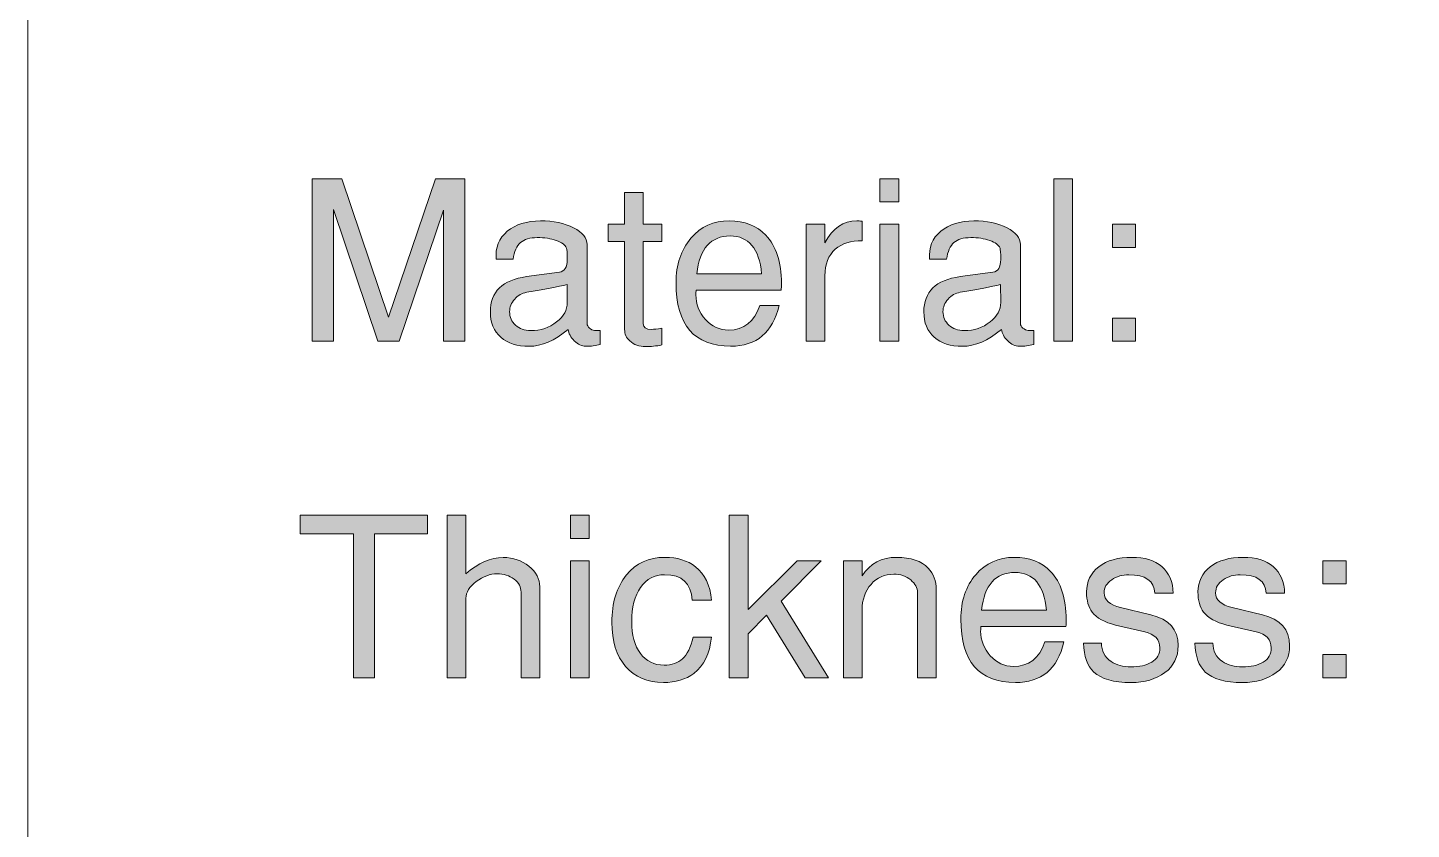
# Model space of a CAD drawing. Header units: inches. Extents: x 0.97 to 4.81, y -5.05 to -0.68.
# Drawn here: x 0.969 to 2.004, y -2.008 to -1.409 of the extents above; entities that cross this region are included whole.
import ezdxf

# ---------------------------------------------------------------- set-up
doc = ezdxf.new("R2010")
doc.units = ezdxf.units.IN
doc.header["$MEASUREMENT"] = 0
doc.layers.add('Layer 1', color=7, linetype='Continuous')

# ---------------------------------------------------------------- blocks, each defined once
blk = doc.blocks.new('block 3')
at = {"layer": 'Layer 1', "color": 7, "lineweight": 5, "true_color": 0xffffff}
blk.add_lwpolyline([(3.5495, -0.6803), (0.9695, -0.6803), (0.9695, -2.7914), (3.5495, -2.7914)], dxfattribs=at)
blk = doc.blocks.new('block 2')
at = {"layer": 'Layer 1'}
blk.add_blockref('block 3', (0, 0), dxfattribs=at)
blk = doc.blocks.new('block 25')
at = {"layer": 'Layer 1', "true_color": 0xed1f24}
h = blk.add_hatch(color=240, dxfattribs=at)
h.dxf.hatch_style = 2
h.paths.add_polyline_path([(1.2965, -1.643), (1.2805, -1.643), (1.2805, -1.545), (1.2474, -1.643), (1.2314, -1.643), (1.1982, -1.5445), (1.1982, -1.643), (1.1822, -1.643), (1.1822, -1.5215), (1.2044, -1.5215), (1.2394, -1.625), (1.2744, -1.5215), (1.2965, -1.5215)])
h = blk.add_hatch(color=240, dxfattribs=at)
h.dxf.hatch_style = 2
h.paths.add_polyline_path([(1.6209, -1.5388), (1.6069, -1.5388), (1.6069, -1.5215), (1.6209, -1.5215)])
h.paths.add_polyline_path([(1.6209, -1.643), (1.6069, -1.643), (1.6069, -1.5555), (1.6209, -1.5555)])
h = blk.add_hatch(color=240, dxfattribs=at)
h.dxf.hatch_style = 2
h.paths.add_polyline_path([(1.7509, -1.643), (1.7369, -1.643), (1.7369, -1.5215), (1.7509, -1.5215)])
h = blk.add_hatch(color=240, dxfattribs=at)
h.dxf.hatch_style = 2
edge = h.paths.add_edge_path()
edge.add_spline(control_points=[(1.4437, -1.6458), (1.4396, -1.6466), (1.4356, -1.647), (1.4317, -1.647), (1.4268, -1.647), (1.4229, -1.6456), (1.4199, -1.6428), (1.4172, -1.6404), (1.4159, -1.6375), (1.4159, -1.6343), (1.4159, -1.6343), (1.4159, -1.5683), (1.4159, -1.5683), (1.4159, -1.5683), (1.4037, -1.5683), (1.4037, -1.5683), (1.4037, -1.5683), (1.4037, -1.5555), (1.4037, -1.5555), (1.4037, -1.5555), (1.4159, -1.5555), (1.4159, -1.5555), (1.4159, -1.5555), (1.4159, -1.5318), (1.4159, -1.5318), (1.4159, -1.5318), (1.4299, -1.5318), (1.4299, -1.5318), (1.4299, -1.5318), (1.4299, -1.5555), (1.4299, -1.5555), (1.4299, -1.5555), (1.4437, -1.5555), (1.4437, -1.5555), (1.4437, -1.5555), (1.4437, -1.5683), (1.4437, -1.5683), (1.4437, -1.5683), (1.4299, -1.5683), (1.4299, -1.5683), (1.4299, -1.5683), (1.4299, -1.63), (1.4299, -1.63), (1.4299, -1.6328), (1.4319, -1.6341), (1.436, -1.6341), (1.4377, -1.6341), (1.4403, -1.6339), (1.4437, -1.6333), (1.4437, -1.6333), (1.4437, -1.6458), (1.4437, -1.6458)], knot_values=[0, 0, 0, 0, 1, 1, 1, 2, 2, 2, 3, 3, 3, 4, 4, 4, 5, 5, 5, 6, 6, 6, 7, 7, 7, 8, 8, 8, 9, 9, 9, 10, 10, 10, 11, 11, 11, 12, 12, 12, 13, 13, 13, 14, 14, 14, 15, 15, 15, 16, 16, 16, 17, 17, 17, 17], degree=3, periodic=1)
h = blk.add_hatch(color=240, dxfattribs=at)
h.dxf.hatch_style = 2
edge = h.paths.add_edge_path()
edge.add_spline(control_points=[(1.3977, -1.6454), (1.3943, -1.6463), (1.3907, -1.6468), (1.3869, -1.6468), (1.3839, -1.6468), (1.381, -1.6455), (1.3783, -1.6427), (1.3756, -1.64), (1.374, -1.6372), (1.3737, -1.6341), (1.3636, -1.6426), (1.3538, -1.6468), (1.3444, -1.6468), (1.3356, -1.6468), (1.3286, -1.6445), (1.3234, -1.64), (1.3181, -1.6354), (1.3155, -1.6291), (1.3155, -1.6211), (1.3155, -1.606), (1.3246, -1.5972), (1.3426, -1.5947), (1.3426, -1.5947), (1.3672, -1.5914), (1.3672, -1.5914), (1.3711, -1.5908), (1.373, -1.5876), (1.373, -1.5819), (1.373, -1.577), (1.3729, -1.5741), (1.3725, -1.5733), (1.3715, -1.571), (1.369, -1.5691), (1.3648, -1.5677), (1.3607, -1.5662), (1.3559, -1.5655), (1.3506, -1.5655), (1.3451, -1.5655), (1.3409, -1.5667), (1.3381, -1.5692), (1.3352, -1.5717), (1.3334, -1.5759), (1.3325, -1.5817), (1.3325, -1.5817), (1.3199, -1.5817), (1.3199, -1.5817), (1.3191, -1.573), (1.3219, -1.566), (1.3282, -1.5608), (1.3345, -1.5556), (1.3428, -1.553), (1.3529, -1.553), (1.3627, -1.553), (1.3709, -1.5547), (1.3777, -1.5582), (1.3845, -1.5616), (1.3879, -1.5658), (1.3879, -1.5707), (1.3879, -1.5707), (1.3879, -1.6298), (1.3879, -1.6298), (1.3879, -1.631), (1.3885, -1.6322), (1.3896, -1.6332), (1.3908, -1.6341), (1.3921, -1.6348), (1.3935, -1.635), (1.3946, -1.6351), (1.396, -1.6351), (1.3977, -1.635), (1.3977, -1.635), (1.3977, -1.6454), (1.3977, -1.6454)], knot_values=[0, 0, 0, 0, 1, 1, 1, 2, 2, 2, 3, 3, 3, 4, 4, 4, 5, 5, 5, 6, 6, 6, 7, 7, 7, 8, 8, 8, 9, 9, 9, 10, 10, 10, 11, 11, 11, 12, 12, 12, 13, 13, 13, 14, 14, 14, 15, 15, 15, 16, 16, 16, 17, 17, 17, 18, 18, 18, 19, 19, 19, 20, 20, 20, 21, 21, 21, 22, 22, 22, 23, 23, 23, 24, 24, 24, 24], degree=3, periodic=1)
edge = h.paths.add_edge_path()
edge.add_spline(control_points=[(1.373, -1.614), (1.373, -1.614), (1.3729, -1.6005), (1.3729, -1.6005), (1.3662, -1.6024), (1.3561, -1.6043), (1.3427, -1.6064), (1.3392, -1.607), (1.3362, -1.6088), (1.3337, -1.6115), (1.3311, -1.6143), (1.3299, -1.6175), (1.3299, -1.6209), (1.3299, -1.6249), (1.3314, -1.6283), (1.3343, -1.631), (1.3373, -1.6336), (1.3411, -1.635), (1.3457, -1.635), (1.3532, -1.635), (1.3596, -1.6329), (1.3651, -1.6286), (1.3705, -1.6244), (1.3731, -1.6195), (1.373, -1.614)], knot_values=[0, 0, 0, 0, 1, 1, 1, 2, 2, 2, 3, 3, 3, 4, 4, 4, 5, 5, 5, 6, 6, 6, 7, 7, 7, 8, 8, 8, 8], degree=3, periodic=1)
h = blk.add_hatch(color=240, dxfattribs=at)
h.dxf.hatch_style = 2
edge = h.paths.add_edge_path()
edge.add_spline(control_points=[(1.5332, -1.5997), (1.5332, -1.6018), (1.5331, -1.6035), (1.533, -1.6048), (1.533, -1.6048), (1.4694, -1.6048), (1.4694, -1.6048), (1.4693, -1.6056), (1.4692, -1.6067), (1.4692, -1.6082), (1.4692, -1.6152), (1.4716, -1.6213), (1.4764, -1.6267), (1.4813, -1.632), (1.487, -1.6347), (1.4936, -1.6347), (1.5052, -1.6347), (1.513, -1.6285), (1.5171, -1.6163), (1.5171, -1.6163), (1.5314, -1.6163), (1.5314, -1.6163), (1.5267, -1.6365), (1.5146, -1.6467), (1.4952, -1.6467), (1.468, -1.6467), (1.4544, -1.6309), (1.4544, -1.5993), (1.4544, -1.5858), (1.4581, -1.5747), (1.4655, -1.566), (1.473, -1.5573), (1.4825, -1.553), (1.4942, -1.553), (1.5056, -1.553), (1.5148, -1.5565), (1.5215, -1.5637), (1.5292, -1.5718), (1.5331, -1.5838), (1.5332, -1.5997)], knot_values=[0, 0, 0, 0, 1, 1, 1, 2, 2, 2, 3, 3, 3, 4, 4, 4, 5, 5, 5, 6, 6, 6, 7, 7, 7, 8, 8, 8, 9, 9, 9, 10, 10, 10, 11, 11, 11, 12, 12, 12, 13, 13, 13, 13], degree=3, periodic=1)
edge = h.paths.add_edge_path()
edge.add_spline(control_points=[(1.5184, -1.5925), (1.5166, -1.5737), (1.5087, -1.5643), (1.4948, -1.5643), (1.4803, -1.5643), (1.472, -1.5737), (1.4699, -1.5925), (1.4699, -1.5925), (1.5184, -1.5925), (1.5184, -1.5925)], knot_values=[0, 0, 0, 0, 1, 1, 1, 2, 2, 2, 3, 3, 3, 3], degree=3, periodic=1)
h = blk.add_hatch(color=240, dxfattribs=at)
h.dxf.hatch_style = 2
edge = h.paths.add_edge_path()
edge.add_spline(control_points=[(1.5937, -1.5678), (1.5851, -1.5678), (1.5784, -1.5699), (1.5735, -1.5742), (1.5683, -1.5788), (1.5657, -1.5854), (1.5657, -1.594), (1.5657, -1.594), (1.5657, -1.643), (1.5657, -1.643), (1.5657, -1.643), (1.5517, -1.643), (1.5517, -1.643), (1.5517, -1.643), (1.5517, -1.5555), (1.5517, -1.5555), (1.5517, -1.5555), (1.5657, -1.5555), (1.5657, -1.5555), (1.5657, -1.5555), (1.5657, -1.5695), (1.5657, -1.5695), (1.5713, -1.5585), (1.5793, -1.553), (1.5897, -1.553), (1.5906, -1.553), (1.5919, -1.5531), (1.5937, -1.5533), (1.5937, -1.5533), (1.5937, -1.5678), (1.5937, -1.5678)], knot_values=[0, 0, 0, 0, 1, 1, 1, 2, 2, 2, 3, 3, 3, 4, 4, 4, 5, 5, 5, 6, 6, 6, 7, 7, 7, 8, 8, 8, 9, 9, 9, 10, 10, 10, 10], degree=3, periodic=1)
h = blk.add_hatch(color=240, dxfattribs=at)
h.dxf.hatch_style = 2
edge = h.paths.add_edge_path()
edge.add_spline(control_points=[(1.7219, -1.6454), (1.7184, -1.6463), (1.7148, -1.6468), (1.711, -1.6468), (1.708, -1.6468), (1.7052, -1.6455), (1.7024, -1.6427), (1.6997, -1.64), (1.6982, -1.6372), (1.6979, -1.6341), (1.6878, -1.6426), (1.678, -1.6468), (1.6685, -1.6468), (1.6597, -1.6468), (1.6528, -1.6445), (1.6475, -1.64), (1.6423, -1.6354), (1.6397, -1.6291), (1.6397, -1.6211), (1.6397, -1.606), (1.6487, -1.5972), (1.6668, -1.5947), (1.6668, -1.5947), (1.6914, -1.5914), (1.6914, -1.5914), (1.6953, -1.5908), (1.6972, -1.5876), (1.6972, -1.5819), (1.6972, -1.577), (1.697, -1.5741), (1.6967, -1.5733), (1.6957, -1.571), (1.6931, -1.5691), (1.689, -1.5677), (1.6848, -1.5662), (1.6801, -1.5655), (1.6748, -1.5655), (1.6692, -1.5655), (1.665, -1.5667), (1.6622, -1.5692), (1.6594, -1.5717), (1.6575, -1.5759), (1.6567, -1.5817), (1.6567, -1.5817), (1.644, -1.5817), (1.644, -1.5817), (1.6432, -1.573), (1.646, -1.566), (1.6524, -1.5608), (1.6587, -1.5556), (1.6669, -1.553), (1.677, -1.553), (1.6868, -1.553), (1.6951, -1.5547), (1.7019, -1.5582), (1.7086, -1.5616), (1.712, -1.5658), (1.712, -1.5707), (1.712, -1.5707), (1.712, -1.6298), (1.712, -1.6298), (1.712, -1.631), (1.7126, -1.6322), (1.7138, -1.6332), (1.7149, -1.6341), (1.7163, -1.6348), (1.7177, -1.635), (1.7188, -1.6351), (1.7202, -1.6351), (1.7219, -1.635), (1.7219, -1.635), (1.7219, -1.6454), (1.7219, -1.6454)], knot_values=[0, 0, 0, 0, 1, 1, 1, 2, 2, 2, 3, 3, 3, 4, 4, 4, 5, 5, 5, 6, 6, 6, 7, 7, 7, 8, 8, 8, 9, 9, 9, 10, 10, 10, 11, 11, 11, 12, 12, 12, 13, 13, 13, 14, 14, 14, 15, 15, 15, 16, 16, 16, 17, 17, 17, 18, 18, 18, 19, 19, 19, 20, 20, 20, 21, 21, 21, 22, 22, 22, 23, 23, 23, 24, 24, 24, 24], degree=3, periodic=1)
edge = h.paths.add_edge_path()
edge.add_spline(control_points=[(1.6972, -1.614), (1.6972, -1.614), (1.697, -1.6005), (1.697, -1.6005), (1.6903, -1.6024), (1.6803, -1.6043), (1.6669, -1.6064), (1.6634, -1.607), (1.6603, -1.6088), (1.6578, -1.6115), (1.6553, -1.6143), (1.654, -1.6175), (1.654, -1.6209), (1.654, -1.6249), (1.6555, -1.6283), (1.6585, -1.631), (1.6614, -1.6336), (1.6652, -1.635), (1.6698, -1.635), (1.6773, -1.635), (1.6838, -1.6329), (1.6892, -1.6286), (1.6946, -1.6244), (1.6973, -1.6195), (1.6972, -1.614)], knot_values=[0, 0, 0, 0, 1, 1, 1, 2, 2, 2, 3, 3, 3, 4, 4, 4, 5, 5, 5, 6, 6, 6, 7, 7, 7, 8, 8, 8, 8], degree=3, periodic=1)
h = blk.add_hatch(color=240, dxfattribs=at)
h.dxf.hatch_style = 2
h.paths.add_polyline_path([(1.798, -1.5728), (1.7807, -1.5728), (1.7807, -1.5555), (1.798, -1.5555)])
h.paths.add_polyline_path([(1.798, -1.643), (1.7807, -1.643), (1.7807, -1.6257), (1.798, -1.6257)])
at = {"layer": 'Layer 1', "lineweight": 0}
for points in [[(1.2965, -1.643), (1.2805, -1.643), (1.2805, -1.545), (1.2474, -1.643), (1.2314, -1.643), (1.1982, -1.5445), (1.1982, -1.643), (1.1822, -1.643), (1.1822, -1.5215), (1.2044, -1.5215), (1.2394, -1.625), (1.2744, -1.5215), (1.2965, -1.5215), (1.2965, -1.643)], [(1.6209, -1.5388), (1.6069, -1.5388), (1.6069, -1.5215), (1.6209, -1.5215), (1.6209, -1.5388)], [(1.7509, -1.643), (1.7369, -1.643), (1.7369, -1.5215), (1.7509, -1.5215), (1.7509, -1.643)], [(1.6209, -1.643), (1.6069, -1.643), (1.6069, -1.5555), (1.6209, -1.5555), (1.6209, -1.643)], [(1.798, -1.5728), (1.7807, -1.5728), (1.7807, -1.5555), (1.798, -1.5555), (1.798, -1.5728)], [(1.798, -1.643), (1.7807, -1.643), (1.7807, -1.6257), (1.798, -1.6257), (1.798, -1.643)]]:
    blk.add_lwpolyline(points, dxfattribs=at)
for points, knots in [([(1.4437, -1.6458), (1.4396, -1.6466), (1.4356, -1.647), (1.4317, -1.647), (1.4268, -1.647), (1.4229, -1.6456), (1.4199, -1.6428), (1.4172, -1.6404), (1.4159, -1.6375), (1.4159, -1.6343), (1.4159, -1.6343), (1.4159, -1.5683), (1.4159, -1.5683), (1.4159, -1.5683), (1.4037, -1.5683), (1.4037, -1.5683), (1.4037, -1.5683), (1.4037, -1.5555), (1.4037, -1.5555), (1.4037, -1.5555), (1.4159, -1.5555), (1.4159, -1.5555), (1.4159, -1.5555), (1.4159, -1.5318), (1.4159, -1.5318), (1.4159, -1.5318), (1.4299, -1.5318), (1.4299, -1.5318), (1.4299, -1.5318), (1.4299, -1.5555), (1.4299, -1.5555), (1.4299, -1.5555), (1.4437, -1.5555), (1.4437, -1.5555), (1.4437, -1.5555), (1.4437, -1.5683), (1.4437, -1.5683), (1.4437, -1.5683), (1.4299, -1.5683), (1.4299, -1.5683), (1.4299, -1.5683), (1.4299, -1.63), (1.4299, -1.63), (1.4299, -1.6328), (1.4319, -1.6341), (1.436, -1.6341), (1.4377, -1.6341), (1.4403, -1.6339), (1.4437, -1.6333), (1.4437, -1.6333), (1.4437, -1.6458), (1.4437, -1.6458)], [0, 0, 0, 0, 1, 1, 1, 2, 2, 2, 3, 3, 3, 4, 4, 4, 5, 5, 5, 6, 6, 6, 7, 7, 7, 8, 8, 8, 9, 9, 9, 10, 10, 10, 11, 11, 11, 12, 12, 12, 13, 13, 13, 14, 14, 14, 15, 15, 15, 16, 16, 16, 17, 17, 17, 17]), ([(1.3977, -1.6454), (1.3943, -1.6463), (1.3907, -1.6468), (1.3869, -1.6468), (1.3839, -1.6468), (1.381, -1.6455), (1.3783, -1.6427), (1.3756, -1.64), (1.374, -1.6372), (1.3737, -1.6341), (1.3636, -1.6426), (1.3538, -1.6468), (1.3444, -1.6468), (1.3356, -1.6468), (1.3286, -1.6445), (1.3234, -1.64), (1.3181, -1.6354), (1.3155, -1.6291), (1.3155, -1.6211), (1.3155, -1.606), (1.3246, -1.5972), (1.3426, -1.5947), (1.3426, -1.5947), (1.3672, -1.5914), (1.3672, -1.5914), (1.3711, -1.5908), (1.373, -1.5876), (1.373, -1.5819), (1.373, -1.577), (1.3729, -1.5741), (1.3725, -1.5733), (1.3715, -1.571), (1.369, -1.5691), (1.3648, -1.5677), (1.3607, -1.5662), (1.3559, -1.5655), (1.3506, -1.5655), (1.3451, -1.5655), (1.3409, -1.5667), (1.3381, -1.5692), (1.3352, -1.5717), (1.3334, -1.5759), (1.3325, -1.5817), (1.3325, -1.5817), (1.3199, -1.5817), (1.3199, -1.5817), (1.3191, -1.573), (1.3219, -1.566), (1.3282, -1.5608), (1.3345, -1.5556), (1.3428, -1.553), (1.3529, -1.553), (1.3627, -1.553), (1.3709, -1.5547), (1.3777, -1.5582), (1.3845, -1.5616), (1.3879, -1.5658), (1.3879, -1.5707), (1.3879, -1.5707), (1.3879, -1.6298), (1.3879, -1.6298), (1.3879, -1.631), (1.3885, -1.6322), (1.3896, -1.6332), (1.3908, -1.6341), (1.3921, -1.6348), (1.3935, -1.635), (1.3946, -1.6351), (1.396, -1.6351), (1.3977, -1.635), (1.3977, -1.635), (1.3977, -1.6454), (1.3977, -1.6454)], [0, 0, 0, 0, 1, 1, 1, 2, 2, 2, 3, 3, 3, 4, 4, 4, 5, 5, 5, 6, 6, 6, 7, 7, 7, 8, 8, 8, 9, 9, 9, 10, 10, 10, 11, 11, 11, 12, 12, 12, 13, 13, 13, 14, 14, 14, 15, 15, 15, 16, 16, 16, 17, 17, 17, 18, 18, 18, 19, 19, 19, 20, 20, 20, 21, 21, 21, 22, 22, 22, 23, 23, 23, 24, 24, 24, 24]), ([(1.5332, -1.5997), (1.5332, -1.6018), (1.5331, -1.6035), (1.533, -1.6048), (1.533, -1.6048), (1.4694, -1.6048), (1.4694, -1.6048), (1.4693, -1.6056), (1.4692, -1.6067), (1.4692, -1.6082), (1.4692, -1.6152), (1.4716, -1.6213), (1.4764, -1.6267), (1.4813, -1.632), (1.487, -1.6347), (1.4936, -1.6347), (1.5052, -1.6347), (1.513, -1.6285), (1.5171, -1.6163), (1.5171, -1.6163), (1.5314, -1.6163), (1.5314, -1.6163), (1.5267, -1.6365), (1.5146, -1.6467), (1.4952, -1.6467), (1.468, -1.6467), (1.4544, -1.6309), (1.4544, -1.5993), (1.4544, -1.5858), (1.4581, -1.5747), (1.4655, -1.566), (1.473, -1.5573), (1.4825, -1.553), (1.4942, -1.553), (1.5056, -1.553), (1.5148, -1.5565), (1.5215, -1.5637), (1.5292, -1.5718), (1.5331, -1.5838), (1.5332, -1.5997)], [0, 0, 0, 0, 1, 1, 1, 2, 2, 2, 3, 3, 3, 4, 4, 4, 5, 5, 5, 6, 6, 6, 7, 7, 7, 8, 8, 8, 9, 9, 9, 10, 10, 10, 11, 11, 11, 12, 12, 12, 13, 13, 13, 13]), ([(1.5937, -1.5678), (1.5851, -1.5678), (1.5784, -1.5699), (1.5735, -1.5742), (1.5683, -1.5788), (1.5657, -1.5854), (1.5657, -1.594), (1.5657, -1.594), (1.5657, -1.643), (1.5657, -1.643), (1.5657, -1.643), (1.5517, -1.643), (1.5517, -1.643), (1.5517, -1.643), (1.5517, -1.5555), (1.5517, -1.5555), (1.5517, -1.5555), (1.5657, -1.5555), (1.5657, -1.5555), (1.5657, -1.5555), (1.5657, -1.5695), (1.5657, -1.5695), (1.5713, -1.5585), (1.5793, -1.553), (1.5897, -1.553), (1.5906, -1.553), (1.5919, -1.5531), (1.5937, -1.5533), (1.5937, -1.5533), (1.5937, -1.5678), (1.5937, -1.5678)], [0, 0, 0, 0, 1, 1, 1, 2, 2, 2, 3, 3, 3, 4, 4, 4, 5, 5, 5, 6, 6, 6, 7, 7, 7, 8, 8, 8, 9, 9, 9, 10, 10, 10, 10]), ([(1.7219, -1.6454), (1.7184, -1.6463), (1.7148, -1.6468), (1.711, -1.6468), (1.708, -1.6468), (1.7052, -1.6455), (1.7024, -1.6427), (1.6997, -1.64), (1.6982, -1.6372), (1.6979, -1.6341), (1.6878, -1.6426), (1.678, -1.6468), (1.6685, -1.6468), (1.6597, -1.6468), (1.6528, -1.6445), (1.6475, -1.64), (1.6423, -1.6354), (1.6397, -1.6291), (1.6397, -1.6211), (1.6397, -1.606), (1.6487, -1.5972), (1.6668, -1.5947), (1.6668, -1.5947), (1.6914, -1.5914), (1.6914, -1.5914), (1.6953, -1.5908), (1.6972, -1.5876), (1.6972, -1.5819), (1.6972, -1.577), (1.697, -1.5741), (1.6967, -1.5733), (1.6957, -1.571), (1.6931, -1.5691), (1.689, -1.5677), (1.6848, -1.5662), (1.6801, -1.5655), (1.6748, -1.5655), (1.6692, -1.5655), (1.665, -1.5667), (1.6622, -1.5692), (1.6594, -1.5717), (1.6575, -1.5759), (1.6567, -1.5817), (1.6567, -1.5817), (1.644, -1.5817), (1.644, -1.5817), (1.6432, -1.573), (1.646, -1.566), (1.6524, -1.5608), (1.6587, -1.5556), (1.6669, -1.553), (1.677, -1.553), (1.6868, -1.553), (1.6951, -1.5547), (1.7019, -1.5582), (1.7086, -1.5616), (1.712, -1.5658), (1.712, -1.5707), (1.712, -1.5707), (1.712, -1.6298), (1.712, -1.6298), (1.712, -1.631), (1.7126, -1.6322), (1.7138, -1.6332), (1.7149, -1.6341), (1.7163, -1.6348), (1.7177, -1.635), (1.7188, -1.6351), (1.7202, -1.6351), (1.7219, -1.635), (1.7219, -1.635), (1.7219, -1.6454), (1.7219, -1.6454)], [0, 0, 0, 0, 1, 1, 1, 2, 2, 2, 3, 3, 3, 4, 4, 4, 5, 5, 5, 6, 6, 6, 7, 7, 7, 8, 8, 8, 9, 9, 9, 10, 10, 10, 11, 11, 11, 12, 12, 12, 13, 13, 13, 14, 14, 14, 15, 15, 15, 16, 16, 16, 17, 17, 17, 18, 18, 18, 19, 19, 19, 20, 20, 20, 21, 21, 21, 22, 22, 22, 23, 23, 23, 24, 24, 24, 24]), ([(1.5184, -1.5925), (1.5166, -1.5737), (1.5087, -1.5643), (1.4948, -1.5643), (1.4803, -1.5643), (1.472, -1.5737), (1.4699, -1.5925), (1.4699, -1.5925), (1.5184, -1.5925), (1.5184, -1.5925)], [0, 0, 0, 0, 1, 1, 1, 2, 2, 2, 3, 3, 3, 3]), ([(1.373, -1.614), (1.373, -1.614), (1.3729, -1.6005), (1.3729, -1.6005), (1.3662, -1.6024), (1.3561, -1.6043), (1.3427, -1.6064), (1.3392, -1.607), (1.3362, -1.6088), (1.3337, -1.6115), (1.3311, -1.6143), (1.3299, -1.6175), (1.3299, -1.6209), (1.3299, -1.6249), (1.3314, -1.6283), (1.3343, -1.631), (1.3373, -1.6336), (1.3411, -1.635), (1.3457, -1.635), (1.3532, -1.635), (1.3596, -1.6329), (1.3651, -1.6286), (1.3705, -1.6244), (1.3731, -1.6195), (1.373, -1.614)], [0, 0, 0, 0, 1, 1, 1, 2, 2, 2, 3, 3, 3, 4, 4, 4, 5, 5, 5, 6, 6, 6, 7, 7, 7, 8, 8, 8, 8]), ([(1.6972, -1.614), (1.6972, -1.614), (1.697, -1.6005), (1.697, -1.6005), (1.6903, -1.6024), (1.6803, -1.6043), (1.6669, -1.6064), (1.6634, -1.607), (1.6603, -1.6088), (1.6578, -1.6115), (1.6553, -1.6143), (1.654, -1.6175), (1.654, -1.6209), (1.654, -1.6249), (1.6555, -1.6283), (1.6585, -1.631), (1.6614, -1.6336), (1.6652, -1.635), (1.6698, -1.635), (1.6773, -1.635), (1.6838, -1.6329), (1.6892, -1.6286), (1.6946, -1.6244), (1.6973, -1.6195), (1.6972, -1.614)], [0, 0, 0, 0, 1, 1, 1, 2, 2, 2, 3, 3, 3, 4, 4, 4, 5, 5, 5, 6, 6, 6, 7, 7, 7, 8, 8, 8, 8])]:
    blk.add_open_spline(points, degree=3, knots=knots, dxfattribs=at)
blk = doc.blocks.new('block 27')
at = {"layer": 'Layer 1', "true_color": 0xed1f24}
h = blk.add_hatch(color=240, dxfattribs=at)
h.dxf.hatch_style = 2
h.paths.add_polyline_path([(1.2685, -1.7869), (1.2289, -1.7869), (1.2289, -1.8946), (1.2132, -1.8946), (1.2132, -1.7869), (1.1732, -1.7869), (1.1732, -1.7731), (1.2685, -1.7731)])
h = blk.add_hatch(color=240, dxfattribs=at)
h.dxf.hatch_style = 2
edge = h.paths.add_edge_path()
edge.add_spline(control_points=[(1.3525, -1.8946), (1.3525, -1.8946), (1.3385, -1.8946), (1.3385, -1.8946), (1.3385, -1.8946), (1.3385, -1.8306), (1.3385, -1.8306), (1.3385, -1.8268), (1.3368, -1.8236), (1.3332, -1.8209), (1.3297, -1.8182), (1.3255, -1.8169), (1.3207, -1.8169), (1.3154, -1.8169), (1.3101, -1.8188), (1.305, -1.8227), (1.2998, -1.8266), (1.2972, -1.8308), (1.2972, -1.8352), (1.2972, -1.8352), (1.2972, -1.8946), (1.2972, -1.8946), (1.2972, -1.8946), (1.2832, -1.8946), (1.2832, -1.8946), (1.2832, -1.8946), (1.2832, -1.7731), (1.2832, -1.7731), (1.2832, -1.7731), (1.2972, -1.7731), (1.2972, -1.7731), (1.2972, -1.7731), (1.2972, -1.8169), (1.2972, -1.8169), (1.3064, -1.8088), (1.3158, -1.8047), (1.3252, -1.8047), (1.3325, -1.8047), (1.3389, -1.8069), (1.3444, -1.8113), (1.3498, -1.8157), (1.3525, -1.8208), (1.3525, -1.8267), (1.3525, -1.8267), (1.3525, -1.8946), (1.3525, -1.8946)], knot_values=[0, 0, 0, 0, 1, 1, 1, 2, 2, 2, 3, 3, 3, 4, 4, 4, 5, 5, 5, 6, 6, 6, 7, 7, 7, 8, 8, 8, 9, 9, 9, 10, 10, 10, 11, 11, 11, 12, 12, 12, 13, 13, 13, 14, 14, 14, 15, 15, 15, 15], degree=3, periodic=1)
h = blk.add_hatch(color=240, dxfattribs=at)
h.dxf.hatch_style = 2
h.paths.add_polyline_path([(1.3894, -1.7904), (1.3754, -1.7904), (1.3754, -1.7731), (1.3894, -1.7731)])
h.paths.add_polyline_path([(1.3894, -1.8946), (1.3754, -1.8946), (1.3754, -1.8071), (1.3894, -1.8071)])
h = blk.add_hatch(color=240, dxfattribs=at)
h.dxf.hatch_style = 2
h.paths.add_polyline_path([(1.5683, -1.8946), (1.551, -1.8946), (1.5221, -1.8478), (1.5082, -1.8619), (1.5082, -1.8946), (1.4942, -1.8946), (1.4942, -1.7731), (1.5082, -1.7731), (1.5082, -1.8436), (1.545, -1.8071), (1.563, -1.8071), (1.5329, -1.8373)])
h = blk.add_hatch(color=240, dxfattribs=at)
h.dxf.hatch_style = 2
edge = h.paths.add_edge_path()
edge.add_spline(control_points=[(1.4809, -1.8644), (1.4796, -1.8766), (1.4753, -1.8856), (1.4677, -1.8914), (1.4617, -1.8959), (1.4541, -1.8982), (1.4449, -1.8982), (1.433, -1.8982), (1.4236, -1.8942), (1.4167, -1.8862), (1.4098, -1.8782), (1.4064, -1.8672), (1.4064, -1.8532), (1.4064, -1.8385), (1.41, -1.8268), (1.4172, -1.8179), (1.4244, -1.809), (1.434, -1.8046), (1.446, -1.8046), (1.4554, -1.8046), (1.463, -1.8069), (1.469, -1.8117), (1.4759, -1.8172), (1.4799, -1.8254), (1.4809, -1.8366), (1.4809, -1.8366), (1.4665, -1.8366), (1.4665, -1.8366), (1.4657, -1.8239), (1.4588, -1.8176), (1.4458, -1.8176), (1.4383, -1.8176), (1.4323, -1.8207), (1.4279, -1.8271), (1.4234, -1.8334), (1.4212, -1.8419), (1.4212, -1.8526), (1.4212, -1.8627), (1.4234, -1.8706), (1.4277, -1.8765), (1.4321, -1.8823), (1.438, -1.8852), (1.4454, -1.8852), (1.4513, -1.8852), (1.456, -1.8836), (1.4593, -1.8805), (1.4627, -1.8773), (1.4653, -1.8719), (1.4673, -1.8644), (1.4673, -1.8644), (1.4809, -1.8644), (1.4809, -1.8644)], knot_values=[0, 0, 0, 0, 1, 1, 1, 2, 2, 2, 3, 3, 3, 4, 4, 4, 5, 5, 5, 6, 6, 6, 7, 7, 7, 8, 8, 8, 9, 9, 9, 10, 10, 10, 11, 11, 11, 12, 12, 12, 13, 13, 13, 14, 14, 14, 15, 15, 15, 16, 16, 16, 17, 17, 17, 17], degree=3, periodic=1)
h = blk.add_hatch(color=240, dxfattribs=at)
h.dxf.hatch_style = 2
edge = h.paths.add_edge_path()
edge.add_spline(control_points=[(1.649, -1.8946), (1.649, -1.8946), (1.635, -1.8946), (1.635, -1.8946), (1.635, -1.8946), (1.635, -1.8309), (1.635, -1.8309), (1.635, -1.8274), (1.6333, -1.8243), (1.6299, -1.8215), (1.6264, -1.8186), (1.6222, -1.8172), (1.6172, -1.8172), (1.6103, -1.8172), (1.6046, -1.8197), (1.6002, -1.8248), (1.5958, -1.8299), (1.5935, -1.8363), (1.5935, -1.844), (1.5935, -1.844), (1.5935, -1.8946), (1.5935, -1.8946), (1.5935, -1.8946), (1.5795, -1.8946), (1.5795, -1.8946), (1.5795, -1.8946), (1.5795, -1.8071), (1.5795, -1.8071), (1.5795, -1.8071), (1.5935, -1.8071), (1.5935, -1.8071), (1.5935, -1.8071), (1.5935, -1.8184), (1.5935, -1.8184), (1.5995, -1.8092), (1.6081, -1.8046), (1.6194, -1.8046), (1.63, -1.8046), (1.6379, -1.8073), (1.643, -1.8127), (1.647, -1.8169), (1.649, -1.8223), (1.649, -1.8287), (1.649, -1.8287), (1.649, -1.8946), (1.649, -1.8946)], knot_values=[0, 0, 0, 0, 1, 1, 1, 2, 2, 2, 3, 3, 3, 4, 4, 4, 5, 5, 5, 6, 6, 6, 7, 7, 7, 8, 8, 8, 9, 9, 9, 10, 10, 10, 11, 11, 11, 12, 12, 12, 13, 13, 13, 14, 14, 14, 15, 15, 15, 15], degree=3, periodic=1)
h = blk.add_hatch(color=240, dxfattribs=at)
h.dxf.hatch_style = 2
edge = h.paths.add_edge_path()
edge.add_spline(control_points=[(1.7462, -1.8512), (1.7462, -1.8533), (1.7461, -1.855), (1.746, -1.8564), (1.746, -1.8564), (1.6824, -1.8564), (1.6824, -1.8564), (1.6823, -1.8572), (1.6822, -1.8583), (1.6822, -1.8597), (1.6822, -1.8667), (1.6846, -1.8729), (1.6894, -1.8782), (1.6943, -1.8836), (1.7, -1.8862), (1.7066, -1.8862), (1.7182, -1.8862), (1.726, -1.8801), (1.7301, -1.8679), (1.7301, -1.8679), (1.7444, -1.8679), (1.7444, -1.8679), (1.7397, -1.8881), (1.7276, -1.8982), (1.7082, -1.8982), (1.681, -1.8982), (1.6674, -1.8824), (1.6674, -1.8509), (1.6674, -1.8373), (1.6711, -1.8262), (1.6785, -1.8176), (1.686, -1.8089), (1.6955, -1.8046), (1.7072, -1.8046), (1.7186, -1.8046), (1.7278, -1.8081), (1.7345, -1.8152), (1.7422, -1.8233), (1.7461, -1.8353), (1.7462, -1.8512)], knot_values=[0, 0, 0, 0, 1, 1, 1, 2, 2, 2, 3, 3, 3, 4, 4, 4, 5, 5, 5, 6, 6, 6, 7, 7, 7, 8, 8, 8, 9, 9, 9, 10, 10, 10, 11, 11, 11, 12, 12, 12, 13, 13, 13, 13], degree=3, periodic=1)
edge = h.paths.add_edge_path()
edge.add_spline(control_points=[(1.7314, -1.844), (1.7296, -1.8253), (1.7217, -1.8159), (1.7078, -1.8159), (1.6933, -1.8159), (1.685, -1.8253), (1.6829, -1.844), (1.6829, -1.844), (1.7314, -1.844), (1.7314, -1.844)], knot_values=[0, 0, 0, 0, 1, 1, 1, 2, 2, 2, 3, 3, 3, 3], degree=3, periodic=1)
h = blk.add_hatch(color=240, dxfattribs=at)
h.dxf.hatch_style = 2
edge = h.paths.add_edge_path()
edge.add_spline(control_points=[(1.8299, -1.8706), (1.8299, -1.8791), (1.8266, -1.8859), (1.82, -1.8908), (1.8133, -1.8957), (1.8049, -1.8982), (1.7947, -1.8982), (1.7817, -1.8982), (1.7724, -1.8956), (1.7669, -1.8904), (1.7621, -1.8859), (1.7595, -1.8787), (1.759, -1.8687), (1.759, -1.8687), (1.7725, -1.8687), (1.7725, -1.8687), (1.7725, -1.8746), (1.7749, -1.8792), (1.7797, -1.8824), (1.7838, -1.8852), (1.7888, -1.8865), (1.7945, -1.8865), (1.8009, -1.8865), (1.8061, -1.8854), (1.8101, -1.883), (1.8142, -1.8806), (1.8162, -1.877), (1.8162, -1.8723), (1.8162, -1.8661), (1.8124, -1.8621), (1.8049, -1.8603), (1.8049, -1.8603), (1.783, -1.8552), (1.783, -1.8552), (1.7748, -1.8532), (1.769, -1.85), (1.7655, -1.8455), (1.7628, -1.8419), (1.7614, -1.8369), (1.7614, -1.8305), (1.7614, -1.8227), (1.7645, -1.8164), (1.7706, -1.8116), (1.7768, -1.8069), (1.785, -1.8046), (1.7952, -1.8046), (1.8048, -1.8046), (1.8123, -1.8069), (1.8177, -1.8115), (1.8231, -1.8161), (1.826, -1.8228), (1.8262, -1.8315), (1.8262, -1.8315), (1.8124, -1.8315), (1.8124, -1.8315), (1.812, -1.8222), (1.8055, -1.8176), (1.7929, -1.8176), (1.7882, -1.8176), (1.784, -1.8188), (1.7802, -1.8214), (1.7764, -1.8239), (1.7745, -1.8272), (1.7745, -1.8311), (1.7745, -1.8364), (1.7786, -1.8401), (1.7869, -1.8421), (1.7869, -1.8421), (1.8095, -1.8476), (1.8095, -1.8476), (1.8231, -1.8509), (1.8299, -1.8586), (1.8299, -1.8706)], knot_values=[0, 0, 0, 0, 1, 1, 1, 2, 2, 2, 3, 3, 3, 4, 4, 4, 5, 5, 5, 6, 6, 6, 7, 7, 7, 8, 8, 8, 9, 9, 9, 10, 10, 10, 11, 11, 11, 12, 12, 12, 13, 13, 13, 14, 14, 14, 15, 15, 15, 16, 16, 16, 17, 17, 17, 18, 18, 18, 19, 19, 19, 20, 20, 20, 21, 21, 21, 22, 22, 22, 23, 23, 23, 24, 24, 24, 24], degree=3, periodic=1)
h = blk.add_hatch(color=240, dxfattribs=at)
h.dxf.hatch_style = 2
edge = h.paths.add_edge_path()
edge.add_spline(control_points=[(1.9132, -1.8706), (1.9132, -1.8791), (1.9099, -1.8859), (1.9033, -1.8908), (1.8967, -1.8957), (1.8883, -1.8982), (1.878, -1.8982), (1.865, -1.8982), (1.8558, -1.8956), (1.8502, -1.8904), (1.8454, -1.8859), (1.8428, -1.8787), (1.8424, -1.8687), (1.8424, -1.8687), (1.8559, -1.8687), (1.8559, -1.8687), (1.8559, -1.8746), (1.8583, -1.8792), (1.863, -1.8824), (1.8671, -1.8852), (1.8721, -1.8865), (1.8779, -1.8865), (1.8842, -1.8865), (1.8894, -1.8854), (1.8935, -1.883), (1.8975, -1.8806), (1.8995, -1.877), (1.8995, -1.8723), (1.8995, -1.8661), (1.8958, -1.8621), (1.8882, -1.8603), (1.8882, -1.8603), (1.8664, -1.8552), (1.8664, -1.8552), (1.8581, -1.8532), (1.8523, -1.85), (1.8489, -1.8455), (1.8461, -1.8419), (1.8447, -1.8369), (1.8447, -1.8305), (1.8447, -1.8227), (1.8478, -1.8164), (1.8539, -1.8116), (1.8601, -1.8069), (1.8683, -1.8046), (1.8785, -1.8046), (1.8881, -1.8046), (1.8956, -1.8069), (1.901, -1.8115), (1.9065, -1.8161), (1.9093, -1.8228), (1.9095, -1.8315), (1.9095, -1.8315), (1.8957, -1.8315), (1.8957, -1.8315), (1.8954, -1.8222), (1.8889, -1.8176), (1.8762, -1.8176), (1.8715, -1.8176), (1.8673, -1.8188), (1.8635, -1.8214), (1.8598, -1.8239), (1.8579, -1.8272), (1.8579, -1.8311), (1.8579, -1.8364), (1.862, -1.8401), (1.8702, -1.8421), (1.8702, -1.8421), (1.8929, -1.8476), (1.8929, -1.8476), (1.9064, -1.8509), (1.9132, -1.8586), (1.9132, -1.8706)], knot_values=[0, 0, 0, 0, 1, 1, 1, 2, 2, 2, 3, 3, 3, 4, 4, 4, 5, 5, 5, 6, 6, 6, 7, 7, 7, 8, 8, 8, 9, 9, 9, 10, 10, 10, 11, 11, 11, 12, 12, 12, 13, 13, 13, 14, 14, 14, 15, 15, 15, 16, 16, 16, 17, 17, 17, 18, 18, 18, 19, 19, 19, 20, 20, 20, 21, 21, 21, 22, 22, 22, 23, 23, 23, 24, 24, 24, 24], degree=3, periodic=1)
h = blk.add_hatch(color=240, dxfattribs=at)
h.dxf.hatch_style = 2
h.paths.add_polyline_path([(1.9555, -1.8244), (1.9382, -1.8244), (1.9382, -1.8071), (1.9555, -1.8071)])
h.paths.add_polyline_path([(1.9555, -1.8946), (1.9382, -1.8946), (1.9382, -1.8772), (1.9555, -1.8772)])
at = {"layer": 'Layer 1', "lineweight": 0}
for points in [[(1.2685, -1.7869), (1.2289, -1.7869), (1.2289, -1.8946), (1.2132, -1.8946), (1.2132, -1.7869), (1.1732, -1.7869), (1.1732, -1.7731), (1.2685, -1.7731), (1.2685, -1.7869)], [(1.3894, -1.7904), (1.3754, -1.7904), (1.3754, -1.7731), (1.3894, -1.7731), (1.3894, -1.7904)], [(1.5683, -1.8946), (1.551, -1.8946), (1.5221, -1.8478), (1.5082, -1.8619), (1.5082, -1.8946), (1.4942, -1.8946), (1.4942, -1.7731), (1.5082, -1.7731), (1.5082, -1.8436), (1.545, -1.8071), (1.563, -1.8071), (1.5329, -1.8373), (1.5683, -1.8946)], [(1.3894, -1.8946), (1.3754, -1.8946), (1.3754, -1.8071), (1.3894, -1.8071), (1.3894, -1.8946)], [(1.9555, -1.8244), (1.9382, -1.8244), (1.9382, -1.8071), (1.9555, -1.8071), (1.9555, -1.8244)], [(1.9555, -1.8946), (1.9382, -1.8946), (1.9382, -1.8772), (1.9555, -1.8772), (1.9555, -1.8946)]]:
    blk.add_lwpolyline(points, dxfattribs=at)
for points, knots in [([(1.3525, -1.8946), (1.3525, -1.8946), (1.3385, -1.8946), (1.3385, -1.8946), (1.3385, -1.8946), (1.3385, -1.8306), (1.3385, -1.8306), (1.3385, -1.8268), (1.3368, -1.8236), (1.3332, -1.8209), (1.3297, -1.8182), (1.3255, -1.8169), (1.3207, -1.8169), (1.3154, -1.8169), (1.3101, -1.8188), (1.305, -1.8227), (1.2998, -1.8266), (1.2972, -1.8308), (1.2972, -1.8352), (1.2972, -1.8352), (1.2972, -1.8946), (1.2972, -1.8946), (1.2972, -1.8946), (1.2832, -1.8946), (1.2832, -1.8946), (1.2832, -1.8946), (1.2832, -1.7731), (1.2832, -1.7731), (1.2832, -1.7731), (1.2972, -1.7731), (1.2972, -1.7731), (1.2972, -1.7731), (1.2972, -1.8169), (1.2972, -1.8169), (1.3064, -1.8088), (1.3158, -1.8047), (1.3252, -1.8047), (1.3325, -1.8047), (1.3389, -1.8069), (1.3444, -1.8113), (1.3498, -1.8157), (1.3525, -1.8208), (1.3525, -1.8267), (1.3525, -1.8267), (1.3525, -1.8946), (1.3525, -1.8946)], [0, 0, 0, 0, 1, 1, 1, 2, 2, 2, 3, 3, 3, 4, 4, 4, 5, 5, 5, 6, 6, 6, 7, 7, 7, 8, 8, 8, 9, 9, 9, 10, 10, 10, 11, 11, 11, 12, 12, 12, 13, 13, 13, 14, 14, 14, 15, 15, 15, 15]), ([(1.4809, -1.8644), (1.4796, -1.8766), (1.4753, -1.8856), (1.4677, -1.8914), (1.4617, -1.8959), (1.4541, -1.8982), (1.4449, -1.8982), (1.433, -1.8982), (1.4236, -1.8942), (1.4167, -1.8862), (1.4098, -1.8782), (1.4064, -1.8672), (1.4064, -1.8532), (1.4064, -1.8385), (1.41, -1.8268), (1.4172, -1.8179), (1.4244, -1.809), (1.434, -1.8046), (1.446, -1.8046), (1.4554, -1.8046), (1.463, -1.8069), (1.469, -1.8117), (1.4759, -1.8172), (1.4799, -1.8254), (1.4809, -1.8366), (1.4809, -1.8366), (1.4665, -1.8366), (1.4665, -1.8366), (1.4657, -1.8239), (1.4588, -1.8176), (1.4458, -1.8176), (1.4383, -1.8176), (1.4323, -1.8207), (1.4279, -1.8271), (1.4234, -1.8334), (1.4212, -1.8419), (1.4212, -1.8526), (1.4212, -1.8627), (1.4234, -1.8706), (1.4277, -1.8765), (1.4321, -1.8823), (1.438, -1.8852), (1.4454, -1.8852), (1.4513, -1.8852), (1.456, -1.8836), (1.4593, -1.8805), (1.4627, -1.8773), (1.4653, -1.8719), (1.4673, -1.8644), (1.4673, -1.8644), (1.4809, -1.8644), (1.4809, -1.8644)], [0, 0, 0, 0, 1, 1, 1, 2, 2, 2, 3, 3, 3, 4, 4, 4, 5, 5, 5, 6, 6, 6, 7, 7, 7, 8, 8, 8, 9, 9, 9, 10, 10, 10, 11, 11, 11, 12, 12, 12, 13, 13, 13, 14, 14, 14, 15, 15, 15, 16, 16, 16, 17, 17, 17, 17]), ([(1.649, -1.8946), (1.649, -1.8946), (1.635, -1.8946), (1.635, -1.8946), (1.635, -1.8946), (1.635, -1.8309), (1.635, -1.8309), (1.635, -1.8274), (1.6333, -1.8243), (1.6299, -1.8215), (1.6264, -1.8186), (1.6222, -1.8172), (1.6172, -1.8172), (1.6103, -1.8172), (1.6046, -1.8197), (1.6002, -1.8248), (1.5958, -1.8299), (1.5935, -1.8363), (1.5935, -1.844), (1.5935, -1.844), (1.5935, -1.8946), (1.5935, -1.8946), (1.5935, -1.8946), (1.5795, -1.8946), (1.5795, -1.8946), (1.5795, -1.8946), (1.5795, -1.8071), (1.5795, -1.8071), (1.5795, -1.8071), (1.5935, -1.8071), (1.5935, -1.8071), (1.5935, -1.8071), (1.5935, -1.8184), (1.5935, -1.8184), (1.5995, -1.8092), (1.6081, -1.8046), (1.6194, -1.8046), (1.63, -1.8046), (1.6379, -1.8073), (1.643, -1.8127), (1.647, -1.8169), (1.649, -1.8223), (1.649, -1.8287), (1.649, -1.8287), (1.649, -1.8946), (1.649, -1.8946)], [0, 0, 0, 0, 1, 1, 1, 2, 2, 2, 3, 3, 3, 4, 4, 4, 5, 5, 5, 6, 6, 6, 7, 7, 7, 8, 8, 8, 9, 9, 9, 10, 10, 10, 11, 11, 11, 12, 12, 12, 13, 13, 13, 14, 14, 14, 15, 15, 15, 15]), ([(1.7462, -1.8512), (1.7462, -1.8533), (1.7461, -1.855), (1.746, -1.8564), (1.746, -1.8564), (1.6824, -1.8564), (1.6824, -1.8564), (1.6823, -1.8572), (1.6822, -1.8583), (1.6822, -1.8597), (1.6822, -1.8667), (1.6846, -1.8729), (1.6894, -1.8782), (1.6943, -1.8836), (1.7, -1.8862), (1.7066, -1.8862), (1.7182, -1.8862), (1.726, -1.8801), (1.7301, -1.8679), (1.7301, -1.8679), (1.7444, -1.8679), (1.7444, -1.8679), (1.7397, -1.8881), (1.7276, -1.8982), (1.7082, -1.8982), (1.681, -1.8982), (1.6674, -1.8824), (1.6674, -1.8509), (1.6674, -1.8373), (1.6711, -1.8262), (1.6785, -1.8176), (1.686, -1.8089), (1.6955, -1.8046), (1.7072, -1.8046), (1.7186, -1.8046), (1.7278, -1.8081), (1.7345, -1.8152), (1.7422, -1.8233), (1.7461, -1.8353), (1.7462, -1.8512)], [0, 0, 0, 0, 1, 1, 1, 2, 2, 2, 3, 3, 3, 4, 4, 4, 5, 5, 5, 6, 6, 6, 7, 7, 7, 8, 8, 8, 9, 9, 9, 10, 10, 10, 11, 11, 11, 12, 12, 12, 13, 13, 13, 13]), ([(1.8299, -1.8706), (1.8299, -1.8791), (1.8266, -1.8859), (1.82, -1.8908), (1.8133, -1.8957), (1.8049, -1.8982), (1.7947, -1.8982), (1.7817, -1.8982), (1.7724, -1.8956), (1.7669, -1.8904), (1.7621, -1.8859), (1.7595, -1.8787), (1.759, -1.8687), (1.759, -1.8687), (1.7725, -1.8687), (1.7725, -1.8687), (1.7725, -1.8746), (1.7749, -1.8792), (1.7797, -1.8824), (1.7838, -1.8852), (1.7888, -1.8865), (1.7945, -1.8865), (1.8009, -1.8865), (1.8061, -1.8854), (1.8101, -1.883), (1.8142, -1.8806), (1.8162, -1.877), (1.8162, -1.8723), (1.8162, -1.8661), (1.8124, -1.8621), (1.8049, -1.8603), (1.8049, -1.8603), (1.783, -1.8552), (1.783, -1.8552), (1.7748, -1.8532), (1.769, -1.85), (1.7655, -1.8455), (1.7628, -1.8419), (1.7614, -1.8369), (1.7614, -1.8305), (1.7614, -1.8227), (1.7645, -1.8164), (1.7706, -1.8116), (1.7768, -1.8069), (1.785, -1.8046), (1.7952, -1.8046), (1.8048, -1.8046), (1.8123, -1.8069), (1.8177, -1.8115), (1.8231, -1.8161), (1.826, -1.8228), (1.8262, -1.8315), (1.8262, -1.8315), (1.8124, -1.8315), (1.8124, -1.8315), (1.812, -1.8222), (1.8055, -1.8176), (1.7929, -1.8176), (1.7882, -1.8176), (1.784, -1.8188), (1.7802, -1.8214), (1.7764, -1.8239), (1.7745, -1.8272), (1.7745, -1.8311), (1.7745, -1.8364), (1.7786, -1.8401), (1.7869, -1.8421), (1.7869, -1.8421), (1.8095, -1.8476), (1.8095, -1.8476), (1.8231, -1.8509), (1.8299, -1.8586), (1.8299, -1.8706)], [0, 0, 0, 0, 1, 1, 1, 2, 2, 2, 3, 3, 3, 4, 4, 4, 5, 5, 5, 6, 6, 6, 7, 7, 7, 8, 8, 8, 9, 9, 9, 10, 10, 10, 11, 11, 11, 12, 12, 12, 13, 13, 13, 14, 14, 14, 15, 15, 15, 16, 16, 16, 17, 17, 17, 18, 18, 18, 19, 19, 19, 20, 20, 20, 21, 21, 21, 22, 22, 22, 23, 23, 23, 24, 24, 24, 24]), ([(1.9132, -1.8706), (1.9132, -1.8791), (1.9099, -1.8859), (1.9033, -1.8908), (1.8967, -1.8957), (1.8883, -1.8982), (1.878, -1.8982), (1.865, -1.8982), (1.8558, -1.8956), (1.8502, -1.8904), (1.8454, -1.8859), (1.8428, -1.8787), (1.8424, -1.8687), (1.8424, -1.8687), (1.8559, -1.8687), (1.8559, -1.8687), (1.8559, -1.8746), (1.8583, -1.8792), (1.863, -1.8824), (1.8671, -1.8852), (1.8721, -1.8865), (1.8779, -1.8865), (1.8842, -1.8865), (1.8894, -1.8854), (1.8935, -1.883), (1.8975, -1.8806), (1.8995, -1.877), (1.8995, -1.8723), (1.8995, -1.8661), (1.8958, -1.8621), (1.8882, -1.8603), (1.8882, -1.8603), (1.8664, -1.8552), (1.8664, -1.8552), (1.8581, -1.8532), (1.8523, -1.85), (1.8489, -1.8455), (1.8461, -1.8419), (1.8447, -1.8369), (1.8447, -1.8305), (1.8447, -1.8227), (1.8478, -1.8164), (1.8539, -1.8116), (1.8601, -1.8069), (1.8683, -1.8046), (1.8785, -1.8046), (1.8881, -1.8046), (1.8956, -1.8069), (1.901, -1.8115), (1.9065, -1.8161), (1.9093, -1.8228), (1.9095, -1.8315), (1.9095, -1.8315), (1.8957, -1.8315), (1.8957, -1.8315), (1.8954, -1.8222), (1.8889, -1.8176), (1.8762, -1.8176), (1.8715, -1.8176), (1.8673, -1.8188), (1.8635, -1.8214), (1.8598, -1.8239), (1.8579, -1.8272), (1.8579, -1.8311), (1.8579, -1.8364), (1.862, -1.8401), (1.8702, -1.8421), (1.8702, -1.8421), (1.8929, -1.8476), (1.8929, -1.8476), (1.9064, -1.8509), (1.9132, -1.8586), (1.9132, -1.8706)], [0, 0, 0, 0, 1, 1, 1, 2, 2, 2, 3, 3, 3, 4, 4, 4, 5, 5, 5, 6, 6, 6, 7, 7, 7, 8, 8, 8, 9, 9, 9, 10, 10, 10, 11, 11, 11, 12, 12, 12, 13, 13, 13, 14, 14, 14, 15, 15, 15, 16, 16, 16, 17, 17, 17, 18, 18, 18, 19, 19, 19, 20, 20, 20, 21, 21, 21, 22, 22, 22, 23, 23, 23, 24, 24, 24, 24]), ([(1.7314, -1.844), (1.7296, -1.8253), (1.7217, -1.8159), (1.7078, -1.8159), (1.6933, -1.8159), (1.685, -1.8253), (1.6829, -1.844), (1.6829, -1.844), (1.7314, -1.844), (1.7314, -1.844)], [0, 0, 0, 0, 1, 1, 1, 2, 2, 2, 3, 3, 3, 3])]:
    blk.add_open_spline(points, degree=3, knots=knots, dxfattribs=at)

msp = doc.modelspace()

# ---------------------------------------------------------------- block references
at = {"layer": 'Layer 1'}
for name in ['block 2', 'block 25', 'block 27']:
    msp.add_blockref(name, (0, 0), dxfattribs=at)

doc.saveas('drawing.dxf')
